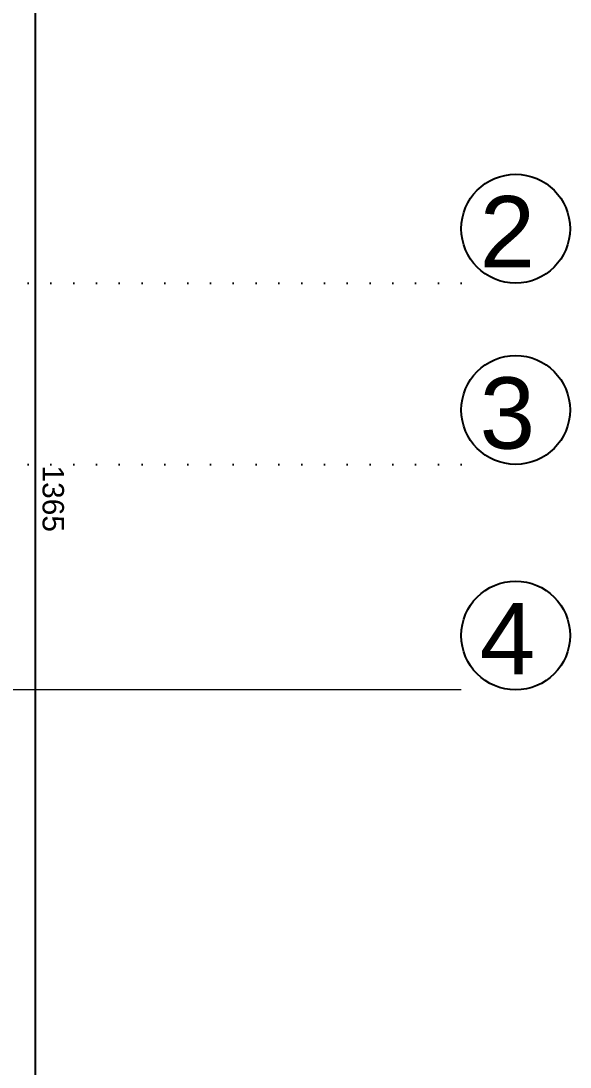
# Model space of a CAD drawing. Header units: millimetres. Extents: x 676 to 5035, y 216 to 2687.
# Drawn here: x 4650 to 5035, y 948 to 1681 of the extents above; entities that cross this region are included whole.
import ezdxf

# ---------------------------------------------------------------- set-up
doc = ezdxf.new("R2010")
doc.units = ezdxf.units.MM
doc.linetypes.add('DOT2', pattern=[3.175, 0, -3.175])
doc.layers.add('SEM_AKS', color=161, linetype='Continuous')
doc.layers.add('SEM_TARAMA', color=253, linetype='Continuous', lineweight=5)
doc.styles.get("Standard").update_dxf_attribs({"font": 'arial.ttf'})
doc.dimstyles.new('1-50-2', dxfattribs={"dimtxt": 15, "dimasz": 7, "dimexe": 5, "dimexo": 5, "dimgap": 5, "dimtad": 1, "dimdec": 0, "dimtxsty": 'Standard', "dimblk": 'ORIGIN', "dimcen": 5, "dimdle": 7, "dimclrd": 256, "dimclre": 256, "dimclrt": 256, "dimadec": 0, "dimazin": 0, "dimtfac": 1, "dimtdec": 0, "dimtix": 1, "dimtmove": 0, "dimatfit": 3, "dimldrblk": 'ORIGIN', "dimfxl": 1, "dimlwd": -1, "dimlwe": -1, "dimarcsym": 0})

# ---------------------------------------------------------------- blocks, each defined once
blk = doc.blocks.new('_Origin')
at = {"color": 0, "linetype": 'ByBlock', "lineweight": -2}
blk.add_line((0, 0), (-1, 0), dxfattribs=at)
blk.add_circle((0, 0), 0.5, dxfattribs=at)
blk = doc.blocks.new('*D51')
at = {"transparency": 16777216}
for p, q in [((4930.79, 2153.78), (4891.21, 2153.78)), ((4896.21, 795.89), (4896.21, 2146.78)), ((4930.79, 788.89), (4891.21, 788.89))]:
    blk.add_line(p, q, dxfattribs=at)
at = {"layer": 'Defpoints', "color": 0, "transparency": 16777216}
for p in [(4896.21, 2153.78), (4935.79, 2153.78), (4935.79, 788.89)]:
    blk.add_point(p, dxfattribs=at)
at = {"transparency": 16777216, "xscale": 7, "yscale": 7, "zscale": 7}
for p, rotation in [((4896.21, 2153.78), 90), ((4896.21, 788.89), 270)]:
    blk.add_blockref('_Origin', p, dxfattribs=dict(at, rotation=rotation))
at = {"transparency": 16777216, "insert": (4883.54, 1471.33), "char_height": 15, "attachment_point": 5, "rotation": 90}
blk.add_mtext('1365', dxfattribs=at)
blk = doc.blocks.new('ölçü 2')
dim = blk.add_linear_dim(base=(4896.21, 2153.78), p1=(4935.79, 788.89), p2=(4935.79, 2153.78), angle=90, dimstyle='1-50-2')
dim.commit()
dim.dimension.update_dxf_attribs({"geometry": '*D51', "text_midpoint": (4883.54, 1471.33)})

msp = doc.modelspace()

# ---------------------------------------------------------------- linework, layer by layer
at = {"layer": 'SEM_AKS', "linetype": 'DOT2', "ltscale": 5}
for p, q in [((4958.48, 1497.64), (676.2, 1497.64)), ((4958.48, 1370.64), (676.2, 1370.64))]:
    msp.add_line(p, q, dxfattribs=at)
at = {"layer": 'SEM_AKS', "ltscale": 5}
for centre in [(4996.61, 1535.78), (4996.61, 1408.78), (4996.61, 1250.78)]:
    msp.add_circle(centre, 38.14, dxfattribs=at)
at = {"layer": 'SEM_TARAMA'}
msp.add_line((4958.48, 1212.64), (676.2, 1212.64), dxfattribs=at)

# ---------------------------------------------------------------- block references
at = {"rotation": 180}
msp.add_blockref('ölçü 2', (9556, 2817.94), dxfattribs=at)

# ---------------------------------------------------------------- texts
at = {"layer": 'SEM_AKS', "linetype": 'DOT2', "ltscale": 5}
for s, p in [('2', (4971.39, 1508.66)), ('3', (4971.39, 1381.66)), ('4', (4971.39, 1223.66))]:
    msp.add_text(s, height=50, dxfattribs=at).set_placement(p)

doc.saveas('drawing.dxf')
